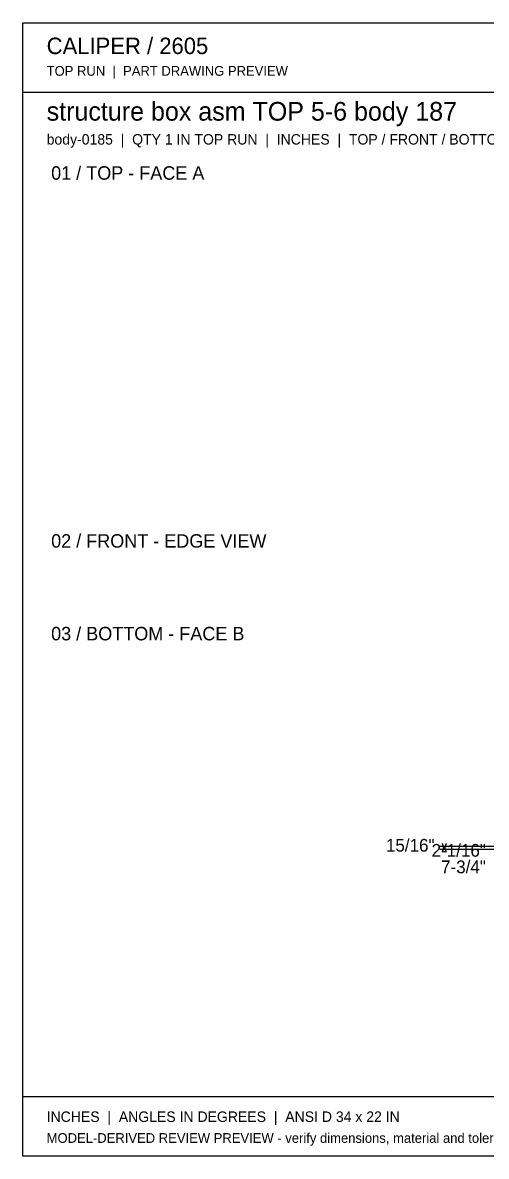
# Model space of a CAD drawing. Header units: inches. Extents: x 8 to 536, y 8 to 344.
# Drawn here: x 7.6 to 145.2, y 7.6 to 344.4 of the extents above; entities that cross this region are included whole.
import ezdxf
from ezdxf.enums import TextEntityAlignment as Align

# ---------------------------------------------------------------- set-up
doc = ezdxf.new("R2010")
doc.units = ezdxf.units.IN
doc.header["$MEASUREMENT"] = 0

msp = doc.modelspace()

# ---------------------------------------------------------------- linework, layer by layer
at = {"layer": 'ANNOTATION'}
for p, q in [((275.46, 99.67), (131.36, 99.67)), ((257.37, 98.74), (131.36, 98.74)), ((132.69, 98.74), (132.14, 100.52)), ((132.14, 97.9), (132.69, 99.67)), ((133.25, 100.52), (132.69, 98.74)), ((132.69, 99.67), (132.69, 98.74)), ((132.69, 99.67), (133.25, 97.9))]:
    msp.add_line(p, q, dxfattribs=at)
at = {"layer": 'OUTLINE'}
for p, q in [((7.56, 344.44), (536.44, 344.44)), ((7.56, 7.56), (7.56, 344.44)), ((7.56, 323.78), (536.44, 323.78)), ((7.56, 25.33), (536.44, 25.33)), ((536.44, 7.56), (7.56, 7.56))]:
    msp.add_line(p, q, dxfattribs=at)

# ---------------------------------------------------------------- texts
at = {"layer": 'ANNOTATION'}
for s, height, p in [('CALIPER / 2605', 4.8889, (14.67, 335.11)), ('TOP RUN  |  PART DRAWING PREVIEW', 2.8889, (14.67, 328.67)), ('structure box asm TOP 5-6 body 187', 5.5556, (14.67, 315.33)), ('body-0185  |  QTY 1 IN TOP RUN  |  INCHES  |  TOP / FRONT / BOTTOM SCALE 1:16', 3.1111, (14.67, 308.22)), ('01 / TOP - FACE A', 4, (16, 297.78)), ('02 / FRONT - EDGE VIEW', 4, (16, 188.44)), ('03 / BOTTOM - FACE B', 4, (16, 160.89)), ('INCHES  |  ANGLES IN DEGREES  |  ANSI D 34 x 22 IN', 3.1111, (14.67, 17.78)), ('MODEL-DERIVED REVIEW PREVIEW - verify dimensions, material and tolerances before fabrication.', 2.8889, (14.67, 11.56))]:
    msp.add_text(s, height=height, dxfattribs=at).set_placement(p)
for s, p in [('15/16"', (129.8, 98.1)), ('2-1/16"', (145.04, 96.6)), ('7-3/4"', (145.04, 91.69))]:
    msp.add_text(s, height=3.778, dxfattribs=at).set_placement(p, align=Align.RIGHT)

doc.saveas('drawing.dxf')
